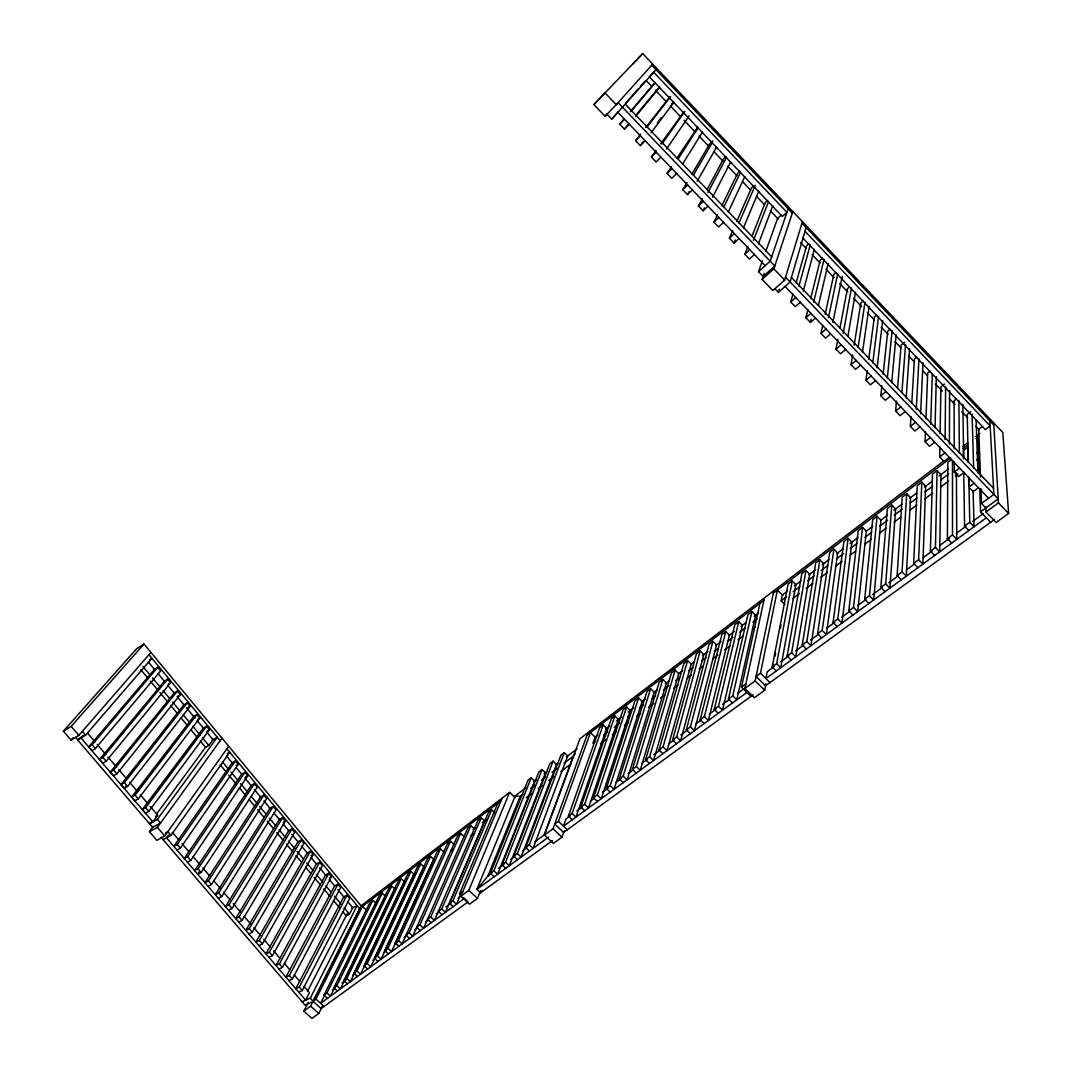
<?xml version="1.0" encoding="UTF-8"?>
<svg xmlns="http://www.w3.org/2000/svg" width="1072" height="1072" viewBox="0 0 1072 1072"><rect width="100%" height="100%" fill="white"/><g stroke="black" fill="none" stroke-linecap="round" stroke-linejoin="round"><path stroke-width="1.5" d="M949.39 444.076L949.604 390.65M951.655 543.089L947.38 538.693L947.836 462.407L951.32 459.754M945.089 439.587L945.625 386.469M949.336 457.436L944.097 461.442L939.715 456.886L939.889 446.89M940.117 433.557L940.921 386.898L944.472 384.084M937.049 470.621L940.908 474.628L939.729 551.785L935.467 547.403L937.049 470.621L932.452 474.119L930.402 551.115L934.663 555.484M935.065 427.46L936.312 376.687M930.71 424.271L932.265 374.249M934.704 442.2L929.478 446.247L925.082 441.677L925.458 431.869M925.953 418.79L927.695 373.029L930.054 371.126M921.786 482.239L925.632 486.219L922.898 564.06L918.65 559.718L921.786 482.239L917.243 485.696L913.652 563.39L917.887 567.718M920.62 413.752L922.979 362.765M916.279 409.223L918.959 358.557M906.711 493.723L910.543 497.676L906.282 576.187L902.048 571.872L906.711 493.723L902.222 497.14L897.117 575.49L901.338 579.791M920.004 426.897L914.805 430.984L910.383 426.388L910.986 416.552M911.776 403.42L914.429 359.107L916.788 357.19M906.162 398.328L909.579 348.789M901.941 392.151L905.559 344.554M885.673 583.878L891.81 505.073L895.629 508.986L889.881 588.139L885.673 583.878L880.795 587.443L885.003 591.704M905.25 411.541L900.065 415.668L895.643 411.058L896.46 401.169M897.559 387.984L901.123 345.13L904.634 342.236M880.795 587.443L887.375 508.45L891.81 505.073M891.676 382.851L896.138 334.759M869.499 595.71L877.084 516.289L880.889 520.175L873.693 599.958L869.499 595.71L864.689 599.235L868.869 603.469M864.689 599.235L872.702 519.625L877.084 516.289M887.308 378.295L892.092 330.511M890.443 396.117L885.284 400.285L880.822 395.648L881.894 385.719M883.14 374.141L887.75 331.101L890.095 329.158M853.526 607.409L862.531 527.37L866.323 531.23L857.707 611.616L853.526 607.409L848.783 610.893L852.95 615.087M877.097 367.656L882.645 320.595M848.783 610.893L858.203 530.667L862.531 527.37M872.769 362.751L878.584 316.414M837.768 618.946L848.153 538.332L851.918 542.164L841.922 623.127L837.768 618.946L833.078 622.39L837.219 626.544M833.078 622.39L843.865 541.588L848.153 538.332M875.569 380.64L870.424 384.835L865.962 380.198L867.248 370.47M868.749 359.133L874.35 317.031L876.668 315.074M822.197 630.349L833.922 549.159L837.688 552.964L826.338 634.49L822.197 630.349L817.561 633.74L821.701 637.867M862.518 352.058L869.097 306.458M817.561 633.74L829.688 552.388L833.922 549.159M858.123 347.475L865.024 302.183M806.827 641.605L819.866 559.865L823.604 563.644L810.941 645.719L806.827 641.605L802.245 644.955L806.358 649.056M860.642 365.096L855.51 369.331L851.034 364.668L852.588 354.912M854.143 345.171L860.883 302.907L863.201 300.924M802.245 644.955L815.685 563.055L819.866 559.865M847.898 336.407L855.496 292.281M791.645 652.727L805.97 570.465L809.695 574.217L795.746 656.801L791.645 652.727L787.129 656.037L791.23 660.097M787.129 656.037L801.829 573.614L805.97 570.465M843.195 333.432L851.409 287.993M776.651 663.702L792.221 580.93L795.933 584.655L780.738 667.749L776.651 663.702L772.188 666.972L776.262 671.005M845.647 349.485L840.542 353.773L836.039 349.083L837.875 339.301M840.019 327.871L847.376 288.73L849.681 286.733M772.805 667.762L773.435 664.479M775.016 656.252L775.646 652.955M780.362 628.286L780.992 625.003M772.188 666.972L788.121 584.039L792.221 580.93M764.497 597.828L744.893 688.385L754.393 697.711L764.684 690.261L765.944 683.762M784.918 604.474L781.193 600.749L782.332 594.973L787.652 590.94M832.917 322.337L842.177 276.402M994.588 519.397L765.555 685.785L756.082 676.432L760.477 673.203L777.401 590.042L782.788 595.442M744.893 688.385L755.157 680.881L773.85 590.685M828.468 317.701L837.741 273.735M830.599 333.821L825.52 338.136L820.991 333.432L822.733 325.473M825.159 314.324L833.815 274.499L836.12 272.489M750.949 696.398L741.502 687.125L759.954 603.335M732.766 695.835L751.901 611.63L755.572 615.288L736.799 699.788L732.766 695.835L728.464 698.984L732.484 702.937M728.464 698.984L747.948 614.645L751.901 611.63M818.472 305.279L828.147 263.672M718.481 706.287L738.755 621.653L742.414 625.271L722.501 710.213L718.481 706.287L714.233 709.409L718.253 713.322M807.873 309.741L805.889 317.727L810.419 322.444L811.196 319.228M813.635 302.237L824.033 259.344M714.233 709.409L734.843 624.628L738.755 621.653M810.66 298.552L820.214 260.215L822.505 258.191M704.384 716.619L725.757 631.542L729.402 635.147L708.378 720.518L704.384 716.619L700.177 719.701L704.17 723.587M700.177 719.701L721.885 634.503L725.757 631.542M690.435 726.829L712.893 641.337L716.538 644.915L694.428 730.689L690.435 726.829L686.294 729.871L690.274 733.73M803.303 291.048L814.385 249.32M686.294 729.871L709.074 644.259L712.893 641.337M676.673 736.906L700.177 651.026L703.795 654.577L680.64 740.752L676.673 736.906L672.573 739.908L676.526 743.74M798.828 286.385L810.244 244.979M672.573 739.908L696.385 653.92L700.177 651.026M800.315 302.291L795.277 306.686L790.721 301.956L792.972 293.942M796.148 282.727L806.559 245.89L808.837 243.84M663.059 746.876L687.594 660.607L691.199 664.144L667.012 750.695L663.059 746.876L659.012 749.851L662.952 753.643M659.012 749.851L683.856 663.461L687.594 660.607M806.104 227.586L790.118 281.963L778.393 292.348L774.962 288.783M649.605 756.725L675.146 670.094L678.737 673.591L653.545 760.517L649.605 756.725L645.599 759.659L649.538 763.438M645.599 759.659L671.447 672.921L675.146 670.094M636.312 766.467L662.831 679.474L666.422 682.958L640.239 770.219L636.312 766.467L632.359 769.361L636.272 773.113M764.215 273.32L762.125 279.377L772.872 290.552L784.65 280.087L802.446 221.676M632.359 769.361L659.173 682.261L662.831 679.474M778.393 292.348L779.371 289.199M623.167 776.088L650.65 688.747L654.215 692.217L627.08 779.813L623.167 776.088L619.254 778.955L623.154 782.667M619.254 778.955L647.019 691.52L650.65 688.747M610.182 785.588L638.604 697.939L642.155 701.369L614.068 789.3L610.182 785.588L606.31 788.429L610.196 792.128M606.31 788.429L635.013 700.673L638.604 697.939M762.125 279.377L773.85 268.844L792.838 211.559M597.345 794.995L626.664 707.024L630.202 710.428L601.218 798.68L597.345 794.995L593.513 797.796L597.385 801.467M593.513 797.796L623.113 709.731L626.664 707.024M788.188 208.732L770.192 261.193L758.534 271.698L763.117 276.482L774.801 265.99L618.115 102.671L605.104 116.258L593.875 104.587L642.704 53.6L1002.789 432.458L1008.618 513.448L996.129 522.493L986.012 511.974L985.798 507.043M584.642 804.295L614.859 716.002L618.397 719.406L588.501 807.94L584.642 804.295L580.863 807.055L584.722 810.7M580.863 807.055L611.348 718.682L614.859 716.002M572.1 813.487L603.188 724.9L606.698 728.277L575.932 817.105L572.1 813.487L568.361 816.221L572.193 819.839M943.976 460.813L579.992 738.688L544.402 835.075L553.34 843.45L561.956 837.192L564.167 830.947M597.774 735.044L595.121 737.067L592.923 743.258L595.59 741.248M568.361 816.221L599.704 727.553L603.188 724.9M758.534 271.698L762.46 260.737M765.81 251.344L777.589 218.447L781.113 215.204M753.134 694.803L563.631 832.462L554.72 824.073L558.405 821.366L590.458 732.591L595.121 737.054M544.402 835.075L553.005 828.777L587.965 732.591M575.316 753.75L573.279 756.202L544.187 834.941L534.794 841.815M758.44 243.853L772.805 205.797M529.26 844.843L564.247 752.678L567.704 755.974L533.052 848.394L529.26 844.843L525.669 847.483L529.447 851.021M525.669 847.483L560.897 755.237L564.247 752.678M517.334 853.58L553.112 761.174L556.556 764.443L521.099 857.104L517.334 853.58L513.769 856.193L517.548 859.704M513.769 856.193L549.802 763.693L553.112 761.174M753.442 240.369L768.597 201.496M505.528 862.223L542.097 769.575L545.527 772.818L509.28 865.72L505.528 862.223L502.018 864.809L505.77 868.293M502.018 864.809L538.814 772.068L542.097 769.575M754.42 254.506L749.449 259.035L744.839 254.238L747.841 246.64M752.048 236.001L765.287 202.568L767.552 200.477M493.857 870.772L531.189 777.883L534.606 781.113L497.596 874.243L493.857 870.772L490.373 873.318L494.112 876.789M490.373 873.318L527.933 780.362L531.189 777.883M502.205 798.064L460.839 896.219L469.509 904.205L477.496 898.416L480.618 890.725M552.482 840.569L480.578 892.788L476.866 889.358L487.867 876.159L520.175 796.442L522.828 794.432M525.736 787.866L515.23 795.839L476.866 889.358L548.676 836.991M460.839 896.219L468.786 890.39L509.629 792.396L515.297 797.715M743.472 227.787L758.815 191.231M460.397 895.066L456.551 904.192L452.853 900.802L491.659 809.842L495.05 813.018M461.63 895.897L459.473 893.914L497.904 803.169M732.752 230.601L729.416 238.212L734.052 243.022L735.352 239.954M453.201 906.631L449.516 903.24L488.524 812.241L491.659 809.842M441.744 908.935L481.221 817.802L484.598 820.951L445.429 912.299L441.744 908.935L438.435 911.347L442.106 914.711M738.943 223.056L755.278 185.309M431.145 922.711L427.487 919.374L430.756 916.975L470.889 825.668L474.239 828.803M736.759 221.489L751.432 188.029L753.683 185.912M420.291 930.63L416.646 927.307L419.889 924.935L460.652 833.467L464.002 836.575M409.544 938.469L405.913 935.173L409.129 932.814L450.508 841.198L453.845 844.28M398.918 946.214L395.3 942.945L398.476 940.613L440.471 848.836L443.795 851.918M395.3 942.945L437.47 851.114L440.471 848.836M387.93 948.331L430.529 856.407L433.838 859.476L391.535 951.601L387.93 948.331L384.794 950.636L388.399 953.892M384.794 950.636L427.554 858.672L430.529 856.407M728.33 211.988L744.812 176.518M377.505 955.969L420.666 863.911L423.976 866.953L381.096 959.212L377.505 955.969L374.396 958.247L377.987 961.49M374.396 958.247L417.732 866.149L420.666 863.911M367.187 963.527L410.911 871.348L414.207 874.363L370.765 966.756L367.187 963.527L364.105 965.778L367.683 969.008M364.105 965.778L408.003 873.559L410.911 871.348M356.963 971.018L401.25 878.705L404.533 881.707L360.527 974.22L356.963 971.018L353.921 973.242L357.472 976.445M723.922 206.909L740.551 172.19M353.921 973.242L398.369 880.903L401.25 878.705M364.051 953.222L350.397 981.604L346.846 978.414L391.682 885.995L394.952 888.983L365.485 950.234M723.52 222.333L718.588 226.942L713.939 222.105L717.503 214.735M721.791 205.891L737.523 173.436L739.76 171.306M347.382 983.801L343.831 980.625L388.828 888.179L391.682 885.995M360.728 947.045L340.373 988.92L336.836 985.744L382.195 893.217L385.451 896.192L382.543 902.168M364.373 939.568L381.096 905.17M337.385 991.091L333.848 987.928L379.367 895.375L382.195 893.217M339.275 978.187L330.444 996.156L326.933 993.007L372.801 900.373L376.044 903.334L370.899 913.813M342.946 970.696L365.016 925.793M308.254 1002.266L303.778 1011.124L311.965 1018.4L318.786 1013.455L322.659 1005.616M327.496 998.313L323.972 995.164L370.001 902.517L372.801 900.373M324.347 995.821L320.622 1003.325L464.404 898.457M303.778 1011.124L310.585 1006.152L361.023 905.84L509.629 792.396M161.028 837.219L305.145 1005.188L313.238 1001.543L361.237 906.068L143.996 644.044L136.64 648.694L63.382 731.184L71.047 740.136L78.832 735.379L150.924 652.419M463.787 897.88L468.102 901.86L321.198 1008.578L313.024 1001.288L315.945 999.144L362.416 906.483L366.718 910.396M302.197 1001.757L310.29 998.099L357.137 905.585L352.031 908.024M342.973 911.91L346.162 915.743L349.459 914.175L352.755 907.689L347.408 901.257M307.45 991.479L347.234 913.652M712.518 197.288L730.715 161.845M298.766 992.136L302.224 990.555L349.713 898.497L346.993 895.227L343.723 896.822L295.792 988.679L299.262 987.098L346.993 895.227M702.321 198.575L698.395 205.945L703.058 210.809L704.559 207.914M288.864 980.599L292.334 978.991L340.641 887.589L337.908 884.306L334.638 885.914L285.889 977.128L289.346 975.52L337.908 884.306M707.935 192.504L726.481 157.41M707.038 189.731L723.56 158.79L725.798 156.633M278.934 969.008L282.392 967.373L331.529 876.628L328.796 873.332L325.526 874.953L275.946 965.51L279.39 963.889L328.796 873.332M268.951 957.35L272.395 955.715L322.377 865.613L319.63 862.303L316.374 863.952L265.95 953.852L269.394 952.204L319.63 862.303M697.202 181.315L716.592 147.038M258.915 945.651L262.359 943.99L313.198 854.558L310.424 851.235L307.168 852.897L255.9 942.127L259.344 940.452L310.424 851.235M686.964 182.588L682.784 189.717L687.474 194.595L689.108 191.714M248.838 933.886L252.282 932.211L303.966 843.463L301.192 840.126L297.936 841.801L245.81 930.349L249.24 928.66L301.192 840.126M693.423 175.098L712.357 142.576M691.989 174.026L709.557 144.077L712.88 140.834M238.721 922.081L242.151 920.379L294.693 832.314L291.906 828.964L288.663 830.653L235.666 918.53L239.096 916.815L291.906 828.964M228.55 910.208L231.967 908.48L285.38 821.112L282.579 817.748L279.35 819.464L225.482 906.644L228.912 904.902L282.579 817.748M682.69 163.909L702.428 132.151M218.326 898.282L221.743 896.54L276.04 809.869L273.226 806.479L269.983 808.221L215.244 894.705L218.661 892.949L273.226 806.479M678.281 158.79L698.113 127.769M208.062 886.303L211.465 884.534L266.647 798.573L263.819 795.169L260.59 796.925L204.966 882.698L208.383 880.929L263.819 795.169M676.687 173.57L671.822 178.314L667.106 173.423L671.541 166.535M676.861 158.267L697.698 127.139M199.58 871.469L197.744 874.27L201.147 872.474L257.213 787.223L254.372 783.806L251.156 785.588L194.635 870.652L198.039 868.856L254.372 783.806M187.372 862.169L190.776 860.36L247.739 775.833L244.885 772.403L241.669 774.198L184.263 858.538L187.654 856.716L244.885 772.403M666.57 148.928L689.095 115.937M176.96 850.029L180.351 848.193L238.225 764.39L235.371 760.946L232.155 762.755L173.825 846.371L177.215 844.535L235.371 760.946M661.933 144.09L684.834 111.461M660.942 157.182L656.104 161.979L651.374 157.061L656.064 150.415M660.754 143.755L683.574 112.305M163.132 839.671L171.011 835.343L229.743 752.276L227.251 753.696M168.411 835.128L166.495 837.822L305.654 1000.189L309.46 992.726L304.019 986.361M153.403 826.311L149.464 831.725L156.847 840.327L164.766 836.013L228.617 746.353M149.464 831.725L157.383 827.356L221.931 738.26M83.134 735.486L77.666 740.015L149.464 823.698L157.356 819.33L217.281 737.228L212.296 740.095M157.356 819.33L160.505 823.041L152.626 827.396L149.464 823.698L152.827 821.822L157.705 815.176L150.134 806.332M200.263 740.926L205.569 747.291L208.785 745.442L212.993 739.68L206.655 732.069M156.391 814.278L205.837 746.916M148.834 811.303L209.469 729.71L206.574 726.226L203.372 728.089L142.281 809.481L145.457 813.192L148.834 811.303L145.658 807.578L206.574 726.226M651.079 132.781L673.873 102.322M640.681 134.013L635.575 140.633L640.319 145.564L643.334 141.558M657.404 122.824L661.411 117.478M138.234 798.881L199.807 718.052L196.9 714.542L193.71 716.431L131.682 797.059L134.871 800.784L138.234 798.881L135.059 795.143L196.9 714.542M647.434 126.617L670.59 96.507M645.773 127.407L669.397 97.418M127.595 786.392L190.106 706.341L187.185 702.817L183.995 704.719L121.029 784.583L124.231 788.335L127.595 786.392L124.392 782.64L187.185 702.817M124.231 788.335L126.282 785.709M116.902 773.85L180.364 694.562L177.429 691.025L174.254 692.954L110.322 772.041L113.538 775.806L116.902 773.85L113.672 770.085L177.429 691.025M623.998 119.046L619.71 124.124L624.467 129.082L628.701 123.937M636.111 114.932L659.454 86.966M106.141 761.254L170.582 682.743L167.634 679.192L164.458 681.135L99.562 759.445L102.805 763.237L106.141 761.254L102.912 757.462L167.634 679.192M635.535 116.567L659.548 87.274M480.578 892.788L482.574 890.39M95.341 748.591L160.746 670.871L157.785 667.307L154.609 669.263L88.762 746.782L92.004 750.588L95.341 748.591L92.098 744.772L88.762 746.782M630.443 111.408L655.18 82.477M630.859 111.689L655.233 82.758M92.098 744.772L157.785 667.307M75.656 737.375L77.841 739.908L85.599 735.178L151.929 658.288L149.464 659.829M656.024 69.72L611.75 119.139L606.98 114.181M71.047 740.136L73.244 737.616M611.75 119.139L618.343 111.609M626.048 102.818L638.135 89.016M640.332 86.497L644.741 81.485M63.382 731.184L71.154 726.387L143.996 644.044M652.701 64.132L616.306 104.694L605.023 92.942L593.875 104.587M605.104 116.258L607.301 113.806M632.587 64.159L642.704 53.6M619.71 124.124L624.494 119.233M624.467 129.082L629.264 124.205M671.461 104.105L673.658 101.894M635.575 140.633L640.386 135.782M640.319 145.564L645.143 140.727M651.374 157.061L656.211 152.251M667.106 173.423L671.97 168.666M682.784 189.717L687.661 185M687.474 194.595L692.365 189.891M698.395 205.945L703.299 201.281M703.058 210.809L707.976 206.146M713.939 222.105L718.856 217.482M729.416 238.212L734.36 233.629M734.052 243.022L738.997 238.453M744.839 254.238L749.81 249.696M790.721 301.956L795.746 297.534M805.889 317.727L810.941 313.346M810.419 322.444L815.484 318.089M820.991 333.432L826.07 329.104M836.039 349.083L841.145 344.795M851.034 364.668L856.153 360.42M865.962 380.198L871.094 375.977M880.822 395.648L885.995 391.481M895.643 411.058L900.815 406.918M910.383 426.388L915.595 422.301M956.465 398.864L954.093 400.727L954.227 448.82M925.082 441.677L930.295 437.617M970.79 411.728L967.212 414.502L968.271 462.38M939.715 456.886L944.955 452.88M982.434 426.589L978.709 429.443L980.518 477.147M962.589 446.609L967.909 442.548M975.882 436.451L979.875 433.41M359.643 908.6L501.066 800.757M587.014 735.218L763.961 600.293M773.354 593.124L950.837 457.784M962.75 448.699L968.056 444.652M976.002 438.595L978.642 436.572M450.508 841.198L447.48 843.49L402.094 943.896L398.476 940.613M460.652 833.467L457.597 835.798L412.76 936.124L409.129 932.814M470.889 825.668L467.807 828.026L423.534 928.272L419.889 924.935M481.221 817.802L478.112 820.174L434.415 920.325L430.756 916.975M533.601 781.877L536.228 779.88M544.107 773.904L546.733 771.907M555.926 764.926L558.552 762.929M566.431 756.939L576.924 748.966M413.296 875.06L415.949 873.05M473.154 829.634L475.821 827.611M482.467 822.559L486.46 819.531M605.734 729.014L609.713 725.985M616.346 720.96L621.653 716.927M628.272 711.902L633.579 707.868M641.538 701.838L645.518 698.81M653.478 692.78L657.458 689.752M665.404 683.722L669.384 680.693M678.67 673.658L682.65 670.63M690.609 664.6L694.589 661.571M702.549 655.541L707.842 651.508M715.801 645.465L721.108 641.445M729.067 635.401L734.374 631.381M741.007 626.343L746.3 622.323M754.259 616.279L758.239 613.264M794.298 585.902L800.945 580.85M808.918 574.806L815.564 569.755M822.211 564.716L828.857 559.664M836.83 553.608L843.476 548.569M850.123 543.531L858.109 537.474M866.082 531.417L872.729 526.379M880.702 520.322L887.348 515.27M893.994 510.232L901.967 504.175M909.954 498.118L916.6 493.08M924.573 487.023L932.546 480.98M939.193 475.928L948.506 468.866M530.787 788.389L534.781 785.374M541.414 780.349L545.393 777.321M552.04 772.296L557.346 768.276M563.979 763.237L573.279 756.202M400.539 888.876L403.179 886.879M450.816 850.82L453.469 848.823M470.662 835.798L473.315 833.802M603.59 735.191L607.596 732.163M614.256 727.111L619.603 723.077M627.602 717.021L630.269 714.997M639.595 707.935L643.602 704.907M651.602 698.85L655.608 695.822M663.608 689.765L668.941 685.718M675.615 680.68L679.608 677.651M688.948 670.576L692.941 667.548M702.281 660.486L706.287 657.458M714.287 651.401L718.28 648.372M727.62 641.311L732.953 637.264M739.626 632.225L744.96 628.179M752.959 622.122L756.966 619.093M781.193 600.749L786.513 596.729M793.159 591.69L799.806 586.665M807.792 580.622L814.439 575.597M821.085 570.559L827.731 565.534M837.031 558.485L843.691 553.46M850.337 548.422L856.984 543.397M864.957 537.353L871.603 532.328M879.576 526.285L887.562 520.242M894.209 515.217L902.182 509.173M910.155 503.143L916.815 498.105M924.788 492.075L932.761 486.031M940.747 479.988L948.72 473.958M976.632 452.826L979.299 450.803M963.916 472.618L958.649 476.584L954.294 472.042L959.547 468.075M526.258 797.662L531.578 793.642M538.224 788.63L542.204 785.615M548.851 780.59L554.17 776.584M560.817 771.559L571.443 763.532M600.454 743.606L605.787 739.573M612.46 734.548L616.467 731.519M624.48 725.476L628.487 722.461M636.5 716.418L640.507 713.403M648.506 707.359L653.853 703.326M660.526 698.287L664.533 695.272M673.873 688.224L677.879 685.209M687.232 678.147L691.239 675.132M699.239 669.089L703.245 666.074M712.599 659.025L717.932 654.992M724.618 649.954L729.952 645.934M737.965 639.89L743.298 635.857M752.651 628.808L755.318 626.798M792.905 598.457L799.565 593.432M806.211 588.407L812.871 583.396M820.857 577.366L827.504 572.354M835.49 566.324L842.15 561.313M850.136 555.296L855.456 551.276M864.769 544.254L871.429 539.229M879.415 533.213L886.062 528.188M894.048 522.171L900.708 517.146M910.021 510.125L916.681 505.1M924.667 499.083L932.64 493.053M940.626 487.036L948.613 481.006M955.273 475.995L957.939 473.985M976.565 459.928L979.232 457.932M978.441 487.733L973.162 491.659L968.807 487.144L974.086 483.204M985.838 507.967L981.51 503.478L993.891 494.366L989.885 420.894M459.473 893.914L462.849 891.435M741.502 687.125L745.857 683.923M990.622 522.278L980.572 511.84L998.22 498.895L785.535 277.179M323.972 995.164L326.933 993.007M333.848 987.928L336.836 985.744M343.831 980.625L346.846 978.414M449.516 903.24L452.853 900.802M897.117 575.49L902.048 571.872M913.652 563.39L918.65 559.718M930.402 551.115L935.467 547.403M947.38 538.693L952.512 534.928L952.485 460.518M968.874 530.533L964.572 526.097L969.785 522.278L968.78 477.094M332.454 989.885L335.147 987.915M341.901 982.97L345.948 980.009M352.701 975.064L355.408 973.095M372.962 960.244L375.656 958.274M383.763 952.338L386.469 950.368M394.563 944.432L397.27 942.462M404.023 937.518L406.717 935.534M414.824 929.612L417.517 927.628M425.624 921.706L428.331 919.722M436.425 913.8L439.131 911.816M445.885 906.885L451.285 902.932M458.039 897.988L462.086 895.026M487.867 876.159L491.887 873.211M498.587 868.307L503.961 864.38M510.661 859.476L514.681 856.528M522.734 850.645L526.754 847.697M570.13 815.953L566.083 818.914L563.51 826.177L746.903 692.418M576.883 811.022L582.284 807.069M590.391 801.132L594.437 798.171M602.544 792.248L607.945 788.295M616.052 782.359L621.452 778.406M628.205 773.461L633.606 769.522M641.699 763.586L647.099 759.633M653.853 754.688L660.607 749.757M668.714 743.821L674.114 739.868M680.867 734.936L687.608 729.992M695.715 724.056L701.115 720.116M709.222 714.18L715.975 709.235M722.716 704.304L729.469 699.359M737.576 693.437L744.33 688.492M774.011 666.771L767.257 671.715L765.904 678.563L986.32 517.816M780.764 661.826L788.858 655.903M795.612 650.959L803.719 645.022M810.472 640.091L818.579 634.155M826.686 628.219L834.78 622.296M841.533 617.351L849.64 611.429M857.747 605.492L865.841 599.57M872.595 594.625L882.055 587.711M888.809 582.766L898.256 575.838M906.363 569.915L914.47 563.979M922.577 558.056L932.024 551.142M940.131 545.206L949.578 538.291M956.331 533.347L965.792 526.432M972.545 521.488L983.346 513.582M986.012 511.974L998.461 502.862L993.677 422.877M168.451 684.043L170.582 682.743M178.247 695.849L180.364 694.562M99.562 759.445L102.912 757.462M187.989 707.6L190.106 706.341M197.677 719.299L199.807 718.052M110.322 772.041L113.672 770.085M207.338 730.957L209.469 729.71M121.029 784.583L124.392 782.64M131.682 797.059L135.059 795.143M142.281 809.481L145.658 807.578M236.081 765.582L238.225 764.39M155.467 816.435L157.705 815.176M245.595 777.026L247.739 775.833M165.235 833.105L167.862 831.658L171.011 835.343M283.222 822.251L285.38 821.112M311.014 855.67L313.198 854.558M329.359 877.713L331.529 876.628M515.23 795.839L520.175 796.442M310.585 1006.152L318.786 1013.455M315.945 999.144L324.133 1006.447M468.786 890.39L477.496 898.416M558.405 821.366L567.329 829.768M553.005 828.777L561.956 837.192M760.477 673.203L769.977 682.569M755.157 680.881L764.684 690.261M952.512 534.928L956.787 539.337L956.412 472.873M969.785 522.278L974.073 526.741L973.081 490.534M618.115 112.6L765.18 265.709M785.079 286.425L988.572 498.279M625.659 104.52L771.679 256.838M791.444 277.46L993.556 488.296M773.85 268.844L784.65 280.087M998.461 502.862L1008.618 513.448M805.005 231.297L990.153 425.932L985.315 429.617L802.7 237.863M646.148 80.561L651.897 86.577M655.34 90.195L665.685 101.049M670.281 105.86L680.613 116.714M684.057 120.332L695.554 132.379M698.998 135.997L709.342 146.851M713.939 151.661L723.118 161.309M727.714 166.133L736.906 175.768M742.655 181.798L750.695 190.24M756.443 196.27L764.483 204.698M770.232 210.728L778.272 219.157M800.556 242.54L806.318 248.583M812.08 254.627L820.147 263.096M825.909 269.139L833.976 277.594M839.738 283.651L847.805 292.107M853.567 298.15L861.633 306.619M867.395 312.662L874.296 319.912M881.211 327.161L888.125 334.424M895.04 341.673L900.802 347.717M908.868 356.185L914.63 362.229M922.697 370.684L927.307 375.522M935.374 383.99L942.288 391.24M949.202 398.489L954.964 404.533M961.879 411.782L967.641 417.839M975.708 426.294L979.165 429.926M651.736 65.204L792.329 213.087M801.977 223.244L993.798 425.021M80.976 737.978L152.827 821.822M87.448 733.02L95.019 741.864M97.177 744.397L105.82 754.5M107.991 757.033L116.634 767.15M118.791 769.669L126.362 778.527M129.605 782.319L137.162 791.163M140.405 794.955L147.976 803.799M172.364 832.368L178.89 840.006M182.146 843.825L188.685 851.463M193.027 856.555L199.566 864.179M202.822 867.998L210.447 876.909M213.703 880.728L220.229 888.366M223.499 892.185L230.024 899.823M233.294 903.642L240.905 912.54M244.175 916.359L250.701 923.997M253.97 927.816L260.496 935.454M263.752 939.273L270.291 946.911M273.548 950.73L280.087 958.355M284.428 963.447L289.869 969.812M294.224 974.904L299.664 981.269M310.29 998.099L313.238 1001.543M177.215 844.535L180.351 848.193M187.654 856.716L190.776 860.36M198.039 868.856L201.147 872.474M208.383 880.929L211.465 884.534M218.661 892.949L221.743 896.54M228.912 904.902L231.967 908.48M239.096 916.815L242.151 920.379M249.24 928.66L252.282 932.211M259.344 940.452L262.359 943.99M269.394 952.204L272.395 955.715M279.39 963.889L282.392 967.373M289.346 975.52L292.334 978.991M299.262 987.098L302.224 990.555M82.33 731.345L85.599 735.178M71.154 726.387L78.832 735.379M157.383 827.356L164.766 836.013M140.78 669.665L148.217 678.563M150.335 681.109L157.772 690.02M159.902 692.566L167.339 701.477M170.515 705.296L176.893 712.92M181.141 718.012L187.52 725.65M190.709 729.469L197.074 737.107M220.256 764.912L226.661 772.577M228.792 775.136L236.255 784.088M239.458 787.92L245.863 795.585M249.066 799.431L255.471 807.095M257.602 809.655L264.007 817.32M267.209 821.152L273.615 828.83M276.804 832.663L283.209 840.327M286.412 844.16L292.817 851.838M296.019 855.67L301.353 862.062M305.614 867.168L310.96 873.559M314.163 877.392L320.555 885.07M323.757 888.902L330.163 896.567M333.365 900.413L339.77 908.078M148.579 662.282L154.917 669.906M158.093 673.712L164.418 681.323M167.594 685.129L173.932 692.74M177.094 696.545L184.478 705.43M186.595 707.962L195.037 718.119M197.154 720.652L203.492 728.263M226.527 756.001L232.946 763.706M236.162 767.565L241.508 773.997M244.711 777.857L252.201 786.848M254.345 789.421L260.764 797.139M263.967 800.985L270.385 808.703M273.601 812.563L280.02 820.268M283.222 824.127L289.641 831.845M291.785 834.418L298.204 842.123M301.406 845.982L307.825 853.701M311.041 857.546L316.387 863.978M319.603 867.838L326.022 875.543M329.225 879.402L334.571 885.834M337.787 889.693L344.206 897.398M142.871 666.395L150.321 675.32M152.438 677.879L159.889 686.79M163.078 690.623L169.456 698.274M172.646 702.093L180.083 711.017M183.272 714.836L189.65 722.488M192.839 726.32L200.276 735.231M202.407 737.791L208.785 745.442M222.4 761.817L228.805 769.495M230.949 772.054L238.413 781.019M240.557 783.578L248.021 792.543M251.223 796.389L257.628 804.067M259.772 806.626L266.178 814.305M269.38 818.15L275.785 825.829M278.988 829.674L285.393 837.353M288.596 841.198L295.001 848.877M297.132 851.436L303.55 859.114M306.753 862.96L313.158 870.638M316.361 874.484L322.766 882.162M325.968 886.008L331.302 892.413M334.504 896.246L340.909 903.937M344.112 907.77L349.459 914.175M226.862 748.819L359.844 908.842M148.954 654.697L220.162 740.712M980.947 488.671L981.51 503.478M977.852 437.175L979.178 473.677M979.728 488.618L980.572 511.84M976.096 419.902L977.919 472.846M972.076 414.1L973.657 468.397M968.445 462.032L968.11 446.957L963.406 450.548L963.527 458.762M968.592 477.241L968.807 487.144M962.844 404.479L963.688 457.664M963.728 471.894L964.572 526.097M958.877 400.312L959.4 453.201M954.268 462.099L954.294 472.042M653.773 72.32L649.364 76.849L782.372 216.517L786.955 212.323L653.773 72.32"/></g></svg>
